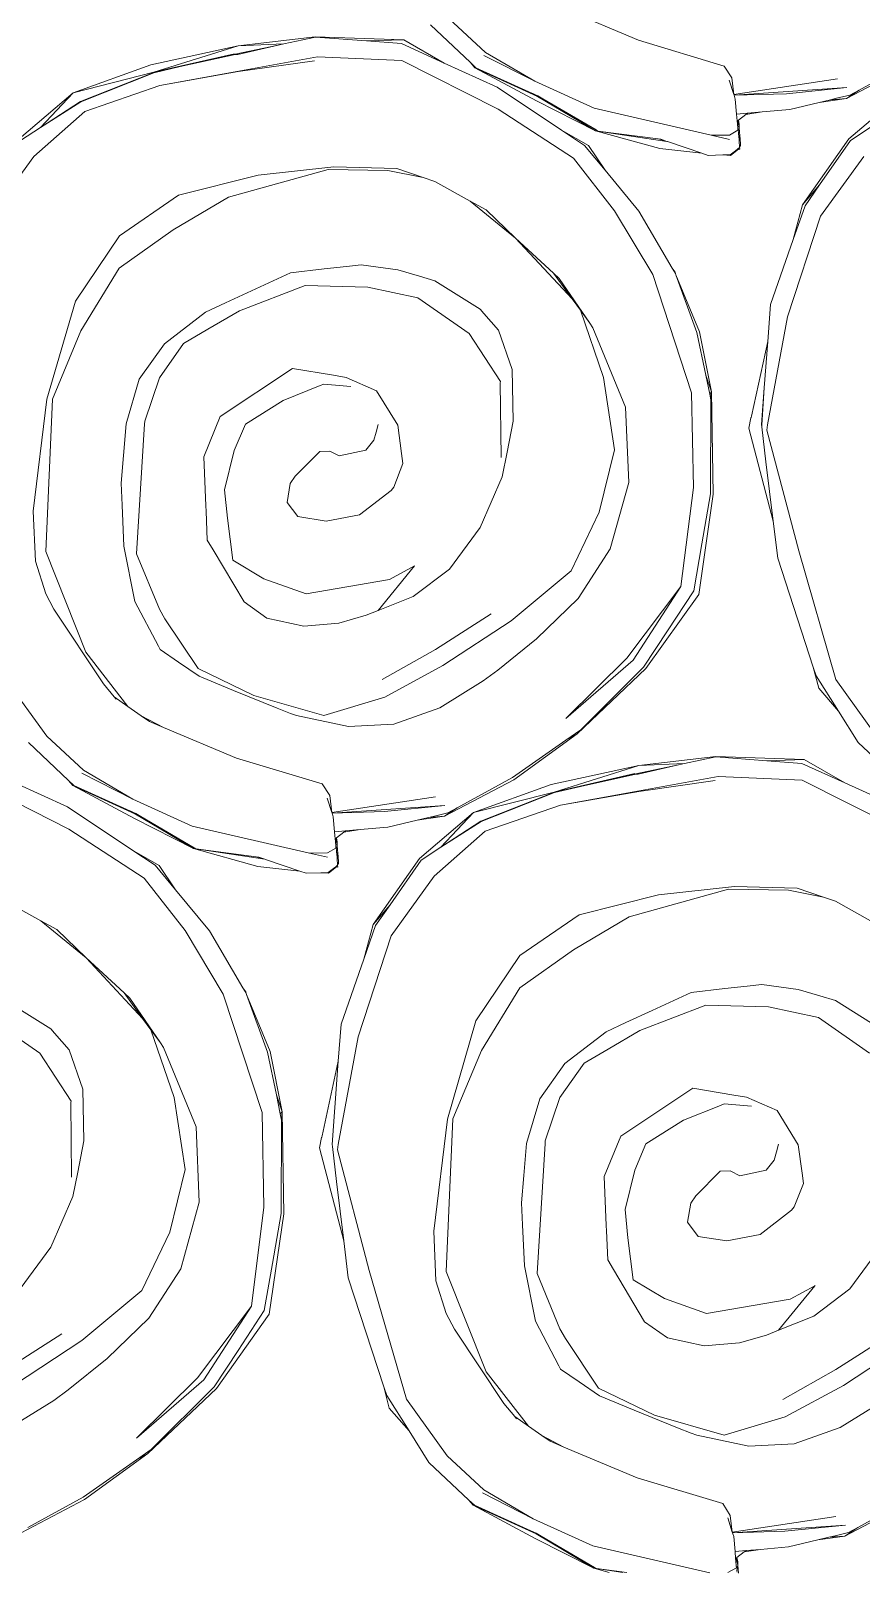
# Model space of a CAD drawing. Header units: inches. Extents: x 213 to 17763, y -4830 to 1802.
# Drawn here: x 7791.653 to 7792.862, y 1080.785 to 1083.029 of the extents above; entities that cross this region are included whole.
import ezdxf

# ---------------------------------------------------------------- set-up
doc = ezdxf.new("R2010")
doc.units = ezdxf.units.IN
doc.header["$MEASUREMENT"] = 0
doc.layers.add('OUTLINE', color=7, linetype='Continuous', lineweight=5)

# ---------------------------------------------------------------- blocks, each defined once
blk = doc.blocks.new('HYH4H')
at = {"color": 18, "lineweight": 5, "true_color": 0x000000}
for p, q in [((-2038.8947, 686.7188), (-2038.6968, 686.8015)), ((-2038.3816, 686.7777), (-2038.4808, 686.6858)), ((-2038.4403, 686.6584), (-2038.3318, 686.7604)), ((-2039.1262, 686.6489), (-2038.8947, 686.7188)), ((-2038.3692, 686.6573), (-2038.2598, 686.7199)), ((-2038.2539, 686.7097), (-2038.3692, 686.6573)), ((-2038.2598, 686.7199), (-2038.0209, 686.7282)), ((-2038.2598, 686.7199), (-2038.159, 686.7169)), ((-2038.159, 686.7169), (-2038.2539, 686.7097)), ((-2038.0211, 686.7273), (-2038.159, 686.7169)), ((-2037.9362, 686.7092), (-2038.0211, 686.7273)), ((-2037.8127, 686.7039), (-2038.0209, 686.7282)), ((-2037.8127, 686.7039), (-2037.9362, 686.7092)), ((-2037.9203, 686.7058), (-2037.9362, 686.7092)), ((-2037.8113, 686.6807), (-2037.9203, 686.7058)), ((-2037.8045, 686.6811), (-2037.9203, 686.7058)), ((-2037.8127, 686.7039), (-2037.5842, 686.6323)), ((-2037.8127, 686.7039), (-2037.576, 686.6523)), ((-2039.4561, 686.5613), (-2039.6438, 686.6601)), ((-2039.6401, 686.6662), (-2039.4907, 686.5844)), ((-2039.1464, 686.6172), (-2039.1262, 686.6489)), ((-2038.6138, 686.608), (-2038.4808, 686.6858)), ((-2038.4765, 686.6777), (-2038.6138, 686.608)), ((-2038.2547, 686.6641), (-2038.5155, 686.5323)), ((-2038.3692, 686.6573), (-2038.512, 686.5924)), ((-2038.4549, 686.6446), (-2038.4403, 686.6584)), ((-2038.4516, 686.6446), (-2038.4403, 686.6584)), ((-2038.027, 686.674), (-2038.2547, 686.6641)), ((-2038.027, 686.674), (-2037.6008, 686.597)), ((-2038.019, 686.6634), (-2037.8127, 686.634)), ((-2037.8046, 686.6802), (-2037.8113, 686.6807)), ((-2037.8046, 686.6802), (-2037.6557, 686.6475)), ((-2037.8045, 686.6811), (-2037.6557, 686.6475)), ((-2037.8026, 686.6826), (-2037.6313, 686.643)), ((-2037.6313, 686.643), (-2037.6557, 686.6475)), ((-2037.6557, 686.6475), (-2037.5848, 686.6307)), ((-2037.3664, 686.5765), (-2037.576, 686.6523)), ((-2039.1519, 686.5719), (-2039.4321, 686.6144)), ((-2039.1519, 686.5719), (-2039.1464, 686.6172)), ((-2039.1519, 686.5719), (-2039.1395, 686.6109)), ((-2038.7747, 686.535), (-2038.6138, 686.608)), ((-2038.4516, 686.6446), (-2038.6215, 686.5673)), ((-2038.4516, 686.6446), (-2038.6189, 686.555)), ((-2038.6078, 686.5754), (-2038.4549, 686.6446)), ((-2037.6008, 686.597), (-2037.8127, 686.634)), ((-2037.5842, 686.6323), (-2037.6313, 686.643)), ((-2037.6313, 686.643), (-2037.5845, 686.6315)), ((-2037.5845, 686.6315), (-2037.5848, 686.6307)), ((-2037.3868, 686.5526), (-2037.5848, 686.6307)), ((-2037.3863, 686.5533), (-2037.5845, 686.6315)), ((-2037.3664, 686.5765), (-2037.5842, 686.6323)), ((-2039.6093, 686.5765), (-2039.4631, 686.4529)), ((-2039.4561, 686.5613), (-2039.4907, 686.5844)), ((-2039.4907, 686.5844), (-2039.4655, 686.5706)), ((-2039.4655, 686.5706), (-2039.4298, 686.562)), ((-2039.2942, 686.5741), (-2039.4577, 686.591)), ((-2039.1525, 686.5701), (-2039.4577, 686.591)), ((-2039.1525, 686.5701), (-2039.2942, 686.5741)), ((-2039.1557, 686.5601), (-2039.1534, 686.5672)), ((-2039.1534, 686.5672), (-2039.1525, 686.5701)), ((-2039.1525, 686.5701), (-2039.1519, 686.5719)), ((-2038.7781, 686.4741), (-2038.6215, 686.5673)), ((-2038.512, 686.5924), (-2038.6859, 686.4761)), ((-2038.6222, 686.5689), (-2038.6357, 686.561)), ((-2038.6215, 686.5673), (-2038.6357, 686.561)), ((-2038.6078, 686.5754), (-2038.6222, 686.5689)), ((-2038.6078, 686.5754), (-2038.6215, 686.5673)), ((-2037.6008, 686.597), (-2037.3977, 686.5264)), ((-2037.278, 686.4829), (-2037.3664, 686.5765)), ((-2037.3664, 686.5765), (-2037.2202, 686.4529)), ((-2039.4561, 686.5613), (-2039.383, 686.5508)), ((-2039.4561, 686.5613), (-2039.4132, 686.5581)), ((-2039.4298, 686.562), (-2039.4132, 686.5581)), ((-2039.4132, 686.5581), (-2039.383, 686.5508)), ((-2039.383, 686.5508), (-2039.3035, 686.5318)), ((-2039.2283, 686.5254), (-2039.3035, 686.5318)), ((-2039.1841, 686.5184), (-2039.2283, 686.5254)), ((-2039.1889, 686.522), (-2039.2283, 686.5254)), ((-2039.1889, 686.522), (-2039.1593, 686.5195)), ((-2039.1889, 686.522), (-2039.1841, 686.5184)), ((-2039.1557, 686.5601), (-2039.1593, 686.5195)), ((-2038.7747, 686.535), (-2039.0912, 686.4621)), ((-2038.6357, 686.561), (-2038.7797, 686.4765)), ((-2038.7781, 686.4741), (-2038.6189, 686.555)), ((-2038.5155, 686.5323), (-2038.7185, 686.4)), ((-2037.3977, 686.5264), (-2037.2601, 686.4046)), ((-2037.3863, 686.5533), (-2037.3868, 686.5526)), ((-2037.3868, 686.5526), (-2037.278, 686.4829)), ((-2037.278, 686.4829), (-2037.3863, 686.5533)), ((-2039.4674, 686.448), (-2039.5209, 686.4829)), ((-2039.1841, 686.5184), (-2039.1642, 686.5031)), ((-2039.1665, 686.4825), (-2039.1685, 686.4611)), ((-2039.1666, 686.4926), (-2039.1642, 686.5031)), ((-2039.1665, 686.4825), (-2039.1666, 686.4926)), ((-2039.1625, 686.502), (-2039.1665, 686.4825)), ((-2039.1634, 686.5017), (-2039.1665, 686.4825)), ((-2039.1651, 686.4753), (-2039.1665, 686.4825)), ((-2039.1627, 686.481), (-2039.1651, 686.4753)), ((-2039.1634, 686.5017), (-2039.1642, 686.5031)), ((-2039.1633, 686.5026), (-2039.1634, 686.5017)), ((-2039.1634, 686.5017), (-2039.1625, 686.502)), ((-2039.1627, 686.481), (-2039.1632, 686.4758)), ((-2039.1616, 686.4933), (-2039.1627, 686.481)), ((-2039.1625, 686.502), (-2039.1609, 686.5008)), ((-2039.1609, 686.5008), (-2039.1616, 686.4933)), ((-2039.1593, 686.5195), (-2039.1609, 686.5008)), ((-2037.2246, 686.448), (-2037.278, 686.4829)), ((-2039.4674, 686.448), (-2039.3838, 686.3279)), ((-2039.3378, 686.2744), (-2039.4631, 686.4529)), ((-2039.1693, 686.4563), (-2039.1701, 686.4341)), ((-2039.1686, 686.4584), (-2039.1693, 686.4563)), ((-2039.1685, 686.4611), (-2039.1686, 686.4584)), ((-2039.1686, 686.4584), (-2039.1677, 686.4549)), ((-2039.1662, 686.4465), (-2039.1677, 686.4549)), ((-2039.1662, 686.4465), (-2039.1676, 686.4301)), ((-2039.1662, 686.4465), (-2039.1657, 686.4631)), ((-2039.1657, 686.4631), (-2039.1647, 686.4637)), ((-2039.1651, 686.4753), (-2039.1632, 686.4758)), ((-2039.1651, 686.4714), (-2039.1651, 686.4753)), ((-2039.1646, 686.4704), (-2039.1651, 686.4714)), ((-2039.1647, 686.4637), (-2039.1643, 686.4674)), ((-2039.1646, 686.4704), (-2039.1643, 686.4689)), ((-2039.1643, 686.4674), (-2039.1643, 686.4689)), ((-2039.14, 686.4628), (-2039.1632, 686.4758)), ((-2039.0912, 686.4621), (-2039.14, 686.4628)), ((-2039.14, 686.4507), (-2039.0912, 686.4621)), ((-2039.0657, 686.4135), (-2038.9723, 686.4452)), ((-2038.9723, 686.4452), (-2038.9713, 686.4455)), ((-2038.7846, 686.4736), (-2038.9713, 686.4455)), ((-2038.9713, 686.4455), (-2038.9544, 686.4512)), ((-2038.9713, 686.4455), (-2038.9543, 686.4503)), ((-2038.9479, 686.4521), (-2038.9544, 686.4512)), ((-2038.9544, 686.4512), (-2038.9543, 686.4503)), ((-2038.9479, 686.4521), (-2038.9543, 686.4503)), ((-2038.7781, 686.4741), (-2038.9519, 686.4262)), ((-2038.7846, 686.4736), (-2038.9479, 686.4521)), ((-2038.7797, 686.4765), (-2038.7846, 686.4736)), ((-2038.7781, 686.4741), (-2038.7846, 686.4736)), ((-2038.7594, 686.4341), (-2038.6859, 686.4761)), ((-2038.6859, 686.4761), (-2038.7484, 686.4343)), ((-2039.5029, 686.4046), (-2039.3861, 686.2439)), ((-2039.1676, 686.4301), (-2039.1701, 686.4341)), ((-2039.1677, 686.4294), (-2039.168, 686.4242)), ((-2039.1643, 686.4248), (-2039.168, 686.4242)), ((-2039.1676, 686.4301), (-2039.1677, 686.4294)), ((-2039.1627, 686.4252), (-2039.1677, 686.4294)), ((-2039.1627, 686.4252), (-2039.1643, 686.4248)), ((-2039.1567, 686.4205), (-2039.1643, 686.4248)), ((-2039.1643, 686.4248), (-2039.1427, 686.4075)), ((-2039.1567, 686.4205), (-2039.1627, 686.4252)), ((-2039.1425, 686.4094), (-2039.1567, 686.4205)), ((-2039.1226, 686.4089), (-2039.1427, 686.4075)), ((-2039.1425, 686.4094), (-2039.1226, 686.4089)), ((-2039.1226, 686.4089), (-2039.0823, 686.4078)), ((-2039.0823, 686.4078), (-2039.0657, 686.4135)), ((-2039.0657, 686.4135), (-2038.9519, 686.4262)), ((-2038.7185, 686.4), (-2038.8294, 686.258)), ((-2038.7484, 686.4343), (-2038.8039, 686.3675)), ((-2038.7594, 686.4341), (-2038.8039, 686.3675)), ((-2037.2601, 686.4046), (-2037.1433, 686.2439)), ((-2038.8039, 686.3675), (-2038.8952, 686.2576)), ((-2038.3122, 686.348), (-2038.2409, 686.3723)), ((-2038.3122, 686.348), (-2038.2172, 686.3671)), ((-2038.2409, 686.3723), (-2038.0711, 686.377)), ((-2038.2172, 686.3671), (-2038.0554, 686.3695)), ((-2037.8661, 686.3542), (-2038.0711, 686.377)), ((-2037.7867, 686.2951), (-2038.0554, 686.3695)), ((-2039.3378, 686.2744), (-2039.3838, 686.3279)), ((-2039.3444, 686.2714), (-2039.3838, 686.3279)), ((-2038.4393, 686.2844), (-2038.3441, 686.3372)), ((-2038.3441, 686.3372), (-2038.3122, 686.348)), ((-2037.8661, 686.3542), (-2037.6515, 686.3007)), ((-2039.3378, 686.2744), (-2039.3127, 686.181)), ((-2038.5621, 686.1843), (-2038.4393, 686.2844)), ((-2038.4825, 686.2605), (-2038.4393, 686.2844)), ((-2037.7867, 686.2951), (-2037.6364, 686.2063)), ((-2037.4914, 686.1903), (-2037.6515, 686.3007)), ((-2039.3861, 686.2439), (-2039.2968, 685.9713)), ((-2039.3127, 686.181), (-2039.3444, 686.2714)), ((-2038.9855, 686.1036), (-2038.8952, 686.2576)), ((-2038.8294, 686.258), (-2038.9328, 686.086)), ((-2038.5621, 686.1843), (-2038.4825, 686.2605)), ((-2037.4909, 686.1036), (-2037.6364, 686.2063)), ((-2037.3726, 686.014), (-2037.4914, 686.1903)), ((-2039.2509, 686.0048), (-2039.3127, 686.181)), ((-2038.7148, 686.0204), (-2038.5621, 686.1843)), ((-2038.6646, 686.0896), (-2038.5621, 686.1843)), ((-2038.2435, 686.0989), (-2038.1451, 686.1123)), ((-2038.1052, 686.1078), (-2038.1451, 686.1123)), ((-2038.0452, 686.1011), (-2038.1052, 686.1078)), ((-2038.9956, 686.0849), (-2039.059, 685.9314)), ((-2038.9956, 686.0849), (-2039.052, 685.9296)), ((-2039.0378, 685.7664), (-2038.9328, 686.086)), ((-2038.9942, 686.0886), (-2038.9956, 686.0849)), ((-2038.9855, 686.1036), (-2038.9942, 686.0886)), ((-2038.9935, 686.0928), (-2038.9942, 686.0886)), ((-2038.9935, 686.0928), (-2038.9855, 686.1036)), ((-2038.6796, 686.0755), (-2038.7628, 685.9543)), ((-2038.7148, 686.0204), (-2038.6646, 686.0896)), ((-2038.6796, 686.0755), (-2038.6646, 686.0896)), ((-2038.4664, 685.9923), (-2038.344, 686.069)), ((-2038.344, 686.069), (-2038.3022, 686.0814)), ((-2038.3022, 686.0814), (-2038.2435, 686.0989)), ((-2037.954, 686.0909), (-2038.0452, 686.1011)), ((-2037.8489, 686.0423), (-2037.954, 686.0909)), ((-2037.4909, 686.1036), (-2037.3875, 685.9337)), ((-2038.4367, 685.9268), (-2038.298, 686.0231)), ((-2038.1631, 686.0523), (-2038.298, 686.0231)), ((-2037.9939, 686.0563), (-2038.1631, 686.0523)), ((-2037.8156, 685.988), (-2037.9939, 686.0563)), ((-2037.7779, 686.0094), (-2037.8489, 686.0423)), ((-2039.2435, 685.9053), (-2039.2509, 686.0048)), ((-2038.8002, 685.8074), (-2038.7372, 685.9895)), ((-2038.7628, 685.9543), (-2038.7372, 685.9895)), ((-2038.7372, 685.9895), (-2038.7148, 686.0204)), ((-2038.5159, 685.936), (-2038.4763, 685.9811)), ((-2038.4763, 685.9811), (-2038.4664, 685.9923)), ((-2037.7302, 685.938), (-2037.8156, 685.988)), ((-2037.7242, 685.9845), (-2037.7779, 686.0094)), ((-2037.6132, 685.8987), (-2037.7242, 685.9845)), ((-2037.3726, 686.014), (-2037.2955, 685.7489)), ((-2039.2968, 685.9713), (-2039.2427, 685.68)), ((-2038.8596, 685.728), (-2038.771, 685.9422)), ((-2038.7628, 685.9543), (-2038.771, 685.9422)), ((-2039.1996, 685.7038), (-2039.2435, 685.9053)), ((-2039.2341, 685.7799), (-2039.2435, 685.9053)), ((-2039.0917, 685.7687), (-2039.059, 685.9314)), ((-2039.052, 685.9296), (-2039.0761, 685.8141)), ((-2038.5529, 685.8295), (-2038.5159, 685.936)), ((-2038.5213, 685.7968), (-2038.4367, 685.9268)), ((-2037.665, 685.8998), (-2037.7302, 685.938)), ((-2037.5995, 685.8068), (-2037.665, 685.8998)), ((-2037.6132, 685.8987), (-2037.5453, 685.8032)), ((-2037.3875, 685.9337), (-2037.3106, 685.7493)), ((-2039.0917, 685.7687), (-2039.0761, 685.8141)), ((-2039.0761, 685.8141), (-2039.0867, 685.7631)), ((-2038.5529, 685.8295), (-2038.5558, 685.6897)), ((-2038.104, 685.808), (-2038.0699, 685.8137)), ((-2038.0699, 685.8137), (-2037.9591, 685.8321)), ((-2037.764, 685.7026), (-2037.9591, 685.8321)), ((-2039.2266, 685.6805), (-2039.2341, 685.7799)), ((-2039.2341, 685.7799), (-2039.2274, 685.6804)), ((-2038.8299, 685.6125), (-2038.8002, 685.8074)), ((-2038.5204, 685.7936), (-2038.5229, 685.592)), ((-2038.5204, 685.7936), (-2038.5213, 685.7968)), ((-2038.1864, 685.7716), (-2038.104, 685.808)), ((-2038.1172, 685.7832), (-2038.0438, 685.7898)), ((-2038.034, 685.7859), (-2038.0438, 685.7898)), ((-2038.034, 685.7859), (-2037.9336, 685.7461)), ((-2037.56, 685.6901), (-2037.5995, 685.8068)), ((-2037.5097, 685.6828), (-2037.5453, 685.8032)), ((-2039.0917, 685.7687), (-2039.096, 685.4926)), ((-2039.0917, 685.7687), (-2039.0902, 685.7462)), ((-2039.0917, 685.7687), (-2039.0867, 685.7631)), ((-2039.0867, 685.7631), (-2039.0902, 685.7462)), ((-2039.0902, 685.7462), (-2039.0886, 685.4936)), ((-2039.0378, 685.7664), (-2039.0426, 685.511)), ((-2038.2439, 685.6789), (-2038.1864, 685.7716)), ((-2037.9336, 685.7461), (-2037.8322, 685.6816)), ((-2037.3106, 685.7493), (-2037.2922, 685.3374)), ((-2037.2955, 685.7489), (-2037.2588, 685.4464)), ((-2039.1996, 685.7038), (-2039.1986, 685.7)), ((-2039.1986, 685.7), (-2039.1983, 685.6993)), ((-2039.1983, 685.6993), (-2039.1984, 685.6987)), ((-2039.1925, 685.6714), (-2039.1983, 685.6993)), ((-2038.8596, 685.728), (-2038.8679, 685.5239)), ((-2038.5393, 685.6057), (-2038.5558, 685.6897)), ((-2037.7192, 685.5939), (-2037.764, 685.7026)), ((-2037.5598, 685.6893), (-2037.56, 685.6901)), ((-2037.5596, 685.6825), (-2037.5598, 685.6893)), ((-2039.2411, 685.6655), (-2039.3273, 685.3393)), ((-2039.2584, 685.4197), (-2039.1925, 685.6714)), ((-2039.2427, 685.68), (-2039.2411, 685.6655)), ((-2039.2388, 685.58), (-2039.2281, 685.6743)), ((-2039.2281, 685.6743), (-2039.2266, 685.6805)), ((-2039.2274, 685.6804), (-2039.2281, 685.6743)), ((-2039.2274, 685.6804), (-2039.2266, 685.6805)), ((-2038.2542, 685.6026), (-2038.2439, 685.6789)), ((-2038.1907, 685.6807), (-2038.185, 685.6601)), ((-2038.185, 685.6601), (-2038.179, 685.6382)), ((-2037.802, 685.611), (-2037.8322, 685.6816)), ((-2037.5377, 685.3312), (-2037.5596, 685.6825)), ((-2037.5097, 685.6828), (-2037.5023, 685.5967)), ((-2038.7883, 685.4436), (-2038.8299, 685.6125)), ((-2038.5263, 685.5396), (-2038.5393, 685.6057)), ((-2038.1571, 685.6111), (-2038.179, 685.6382)), ((-2038.1571, 685.6111), (-2038.0854, 685.5959)), ((-2038.0854, 685.5959), (-2038.0617, 685.6079)), ((-2038.0617, 685.6079), (-2038.0598, 685.609)), ((-2038.0598, 685.609), (-2038.0331, 685.6077)), ((-2038.0331, 685.6077), (-2037.9666, 685.5416)), ((-2037.7757, 685.5048), (-2037.802, 685.611)), ((-2039.2584, 685.4197), (-2039.2388, 685.58)), ((-2038.2579, 685.5751), (-2038.2542, 685.6026)), ((-2038.2579, 685.5751), (-2038.2329, 685.5116)), ((-2037.7249, 685.4611), (-2037.7192, 685.5939)), ((-2037.5023, 685.5967), (-2037.4958, 685.5221)), ((-2038.8679, 685.5239), (-2038.8177, 685.3446)), ((-2038.5263, 685.5396), (-2038.4663, 685.4024)), ((-2037.9666, 685.5416), (-2037.9532, 685.5219)), ((-2037.9532, 685.5219), (-2037.9446, 685.4702)), ((-2037.4986, 685.4633), (-2037.4958, 685.5221)), ((-2039.057, 685.2219), (-2039.096, 685.4926)), ((-2039.0886, 685.4936), (-2039.0653, 685.3582)), ((-2039.0426, 685.511), (-2039.0086, 685.2434)), ((-2038.2329, 685.5116), (-2038.2258, 685.5028)), ((-2038.1405, 685.4367), (-2038.2258, 685.5028)), ((-2037.7833, 685.4276), (-2037.7757, 685.5048)), ((-2038.7122, 685.2858), (-2038.7883, 685.4436)), ((-2037.9446, 685.4702), (-2037.9736, 685.4319)), ((-2037.7289, 685.3685), (-2037.7255, 685.4472)), ((-2037.7255, 685.4472), (-2037.7249, 685.4611)), ((-2037.5037, 685.352), (-2037.4986, 685.4633)), ((-2037.2643, 685.3118), (-2037.2588, 685.4464)), ((-2039.2705, 685.3197), (-2039.2584, 685.4197)), ((-2038.4663, 685.4024), (-2038.3834, 685.2904)), ((-2038.0504, 685.4201), (-2038.1405, 685.4367)), ((-2037.9736, 685.4319), (-2038.0504, 685.4201)), ((-2037.7976, 685.3143), (-2037.7833, 685.4276)), ((-2039.0653, 685.3582), (-2039.0435, 685.2314)), ((-2037.7445, 685.3422), (-2037.7289, 685.3685)), ((-2039.4277, 684.9922), (-2039.3273, 685.3393)), ((-2039.3665, 685.0256), (-2039.2705, 685.3197)), ((-2038.8177, 685.3446), (-2038.7316, 685.2107)), ((-2037.7976, 685.3143), (-2037.8819, 685.2638)), ((-2037.8283, 685.2014), (-2037.7445, 685.3422)), ((-2037.5377, 685.3312), (-2037.5998, 685.1822)), ((-2037.5336, 685.2031), (-2037.5037, 685.352)), ((-2037.4006, 685.0662), (-2037.2922, 685.3374)), ((-2038.7122, 685.2858), (-2038.5501, 685.1509)), ((-2038.3834, 685.2904), (-2038.2856, 685.2161)), ((-2038.2887, 685.2987), (-2038.2893, 685.2993)), ((-2038.2216, 685.262), (-2038.2887, 685.2987)), ((-2038.1904, 685.1782), (-2038.2887, 685.2987)), ((-2037.2643, 685.3118), (-2037.2925, 685.2233)), ((-2039.0435, 685.2314), (-2038.9725, 685.1236)), ((-2039.0086, 685.2434), (-2038.8629, 685.0499)), ((-2039.0086, 685.2434), (-2038.8801, 685.0444)), ((-2037.9958, 685.2234), (-2038.2216, 685.262)), ((-2037.8819, 685.2638), (-2037.9958, 685.2234)), ((-2039.057, 685.2219), (-2038.9141, 685.0214)), ((-2038.6191, 685.1019), (-2038.7316, 685.2107)), ((-2038.2856, 685.2161), (-2038.1904, 685.1782)), ((-2037.8283, 685.2014), (-2037.8902, 685.1581)), ((-2037.5967, 685.0824), (-2037.5336, 685.2031)), ((-2037.3146, 685.1817), (-2037.2925, 685.2233)), ((-2038.5501, 685.1509), (-2038.3659, 685.0294)), ((-2038.4966, 685.169), (-2038.3457, 685.0727)), ((-2038.1904, 685.1782), (-2038.1581, 685.1654)), ((-2038.0845, 685.1446), (-2038.1581, 685.1654)), ((-2037.8902, 685.1581), (-2037.9895, 685.1362)), ((-2037.6146, 685.1561), (-2037.7041, 685.0216)), ((-2037.6146, 685.1561), (-2037.5998, 685.1822)), ((-2037.3146, 685.1817), (-2037.4484, 684.9804)), ((-2038.9725, 685.1236), (-2038.908, 685.0256)), ((-2037.9895, 685.1362), (-2038.0845, 685.1446)), ((-2038.6191, 685.1019), (-2038.5138, 685.0174)), ((-2038.3457, 685.0727), (-2038.2018, 684.9917)), ((-2037.6514, 685.0389), (-2037.6014, 685.0734)), ((-2037.6014, 685.0734), (-2037.5967, 685.0824)), ((-2037.4006, 685.0662), (-2037.5144, 684.9193)), ((-2039.3813, 684.9682), (-2039.3665, 685.0256)), ((-2039.3742, 685.002), (-2039.3665, 685.0256)), ((-2038.7381, 684.8561), (-2038.908, 685.0256)), ((-2038.8801, 685.0444), (-2038.6982, 684.8868)), ((-2038.8629, 685.0499), (-2038.6982, 684.8868)), ((-2038.3659, 685.0294), (-2038.2084, 684.9446)), ((-2037.7066, 685.0008), (-2037.6514, 685.0389)), ((-2039.4277, 684.9922), (-2039.538, 684.8387)), ((-2039.4348, 684.9061), (-2039.3742, 685.002)), ((-2038.7289, 684.8451), (-2038.9141, 685.0214)), ((-2038.4747, 684.9887), (-2038.5138, 685.0174)), ((-2038.4747, 684.9887), (-2038.357, 684.9158)), ((-2037.7041, 685.0216), (-2037.8551, 684.9486)), ((-2037.8001, 684.9627), (-2037.7066, 685.0008)), ((-2037.4775, 684.945), (-2037.4484, 684.9804)), ((-2037.1849, 684.9922), (-2037.2951, 684.8387)), ((-2039.4348, 684.9061), (-2039.3813, 684.9682)), ((-2038.2084, 684.9446), (-2038.0437, 684.8951)), ((-2037.8551, 684.9486), (-2038.0437, 684.8951)), ((-2037.9178, 684.9148), (-2037.8001, 684.9627)), ((-2037.5144, 684.9193), (-2037.4775, 684.945)), ((-2037.4825, 684.939), (-2037.4775, 684.945)), ((-2039.4883, 684.8214), (-2039.4348, 684.9061)), ((-2038.357, 684.9158), (-2038.2331, 684.8711)), ((-2037.9698, 684.8952), (-2037.954, 684.9001)), ((-2037.954, 684.9001), (-2037.9178, 684.9148)), ((-2037.5505, 684.8939), (-2037.5144, 684.9193)), ((-2038.7289, 684.8451), (-2038.7381, 684.8561)), ((-2038.7381, 684.8561), (-2038.698, 684.8281)), ((-2038.1104, 684.8649), (-2038.2331, 684.8711)), ((-2038.1104, 684.8649), (-2037.9698, 684.8952)), ((-2037.8083, 684.7798), (-2037.6104, 684.8626)), ((-2037.5505, 684.8939), (-2037.6104, 684.8626)), ((-2037.6104, 684.8626), (-2037.5729, 684.8783)), ((-2037.5729, 684.8783), (-2037.5505, 684.8939)), ((-2039.5967, 684.7195), (-2039.4883, 684.8214)), ((-2038.698, 684.8281), (-2038.7289, 684.8451)), ((-2038.7289, 684.8451), (-2038.5574, 684.7211)), ((-2038.698, 684.8281), (-2038.5537, 684.7272)), ((-2037.2951, 684.8387), (-2037.3944, 684.7469)), ((-2037.3539, 684.7195), (-2037.2454, 684.8214)), ((-2039.4516, 684.7131), (-2039.3421, 684.7757)), ((-2039.3421, 684.7757), (-2039.1032, 684.7841)), ((-2039.3421, 684.7757), (-2039.2413, 684.7727)), ((-2039.2413, 684.7727), (-2039.3362, 684.7655)), ((-2039.1035, 684.7831), (-2039.2413, 684.7727)), ((-2039.0186, 684.765), (-2039.1035, 684.7831)), ((-2038.895, 684.7598), (-2039.1032, 684.7841)), ((-2038.0398, 684.71), (-2037.8083, 684.7798)), ((-2039.3362, 684.7655), (-2039.4516, 684.7131)), ((-2038.895, 684.7598), (-2039.0186, 684.765)), ((-2039.0027, 684.7616), (-2039.0186, 684.765)), ((-2038.8936, 684.7365), (-2039.0027, 684.7616)), ((-2038.8868, 684.7369), (-2039.0027, 684.7616)), ((-2038.895, 684.7598), (-2038.6666, 684.6881)), ((-2038.895, 684.7598), (-2038.6584, 684.7081)), ((-2038.887, 684.7361), (-2038.8936, 684.7365)), ((-2038.887, 684.7361), (-2038.738, 684.7033)), ((-2038.8868, 684.7369), (-2038.738, 684.7033)), ((-2038.8849, 684.7384), (-2038.7137, 684.6989)), ((-2037.5274, 684.6691), (-2037.3944, 684.7469)), ((-2037.3901, 684.7387), (-2037.5274, 684.6691)), ((-2039.3371, 684.7199), (-2039.5979, 684.5881)), ((-2039.4516, 684.7131), (-2039.5944, 684.6482)), ((-2039.1094, 684.7298), (-2039.3371, 684.7199)), ((-2039.1094, 684.7298), (-2038.6832, 684.6529)), ((-2039.1013, 684.7192), (-2038.8951, 684.6898)), ((-2038.6832, 684.6529), (-2038.8951, 684.6898)), ((-2038.7137, 684.6989), (-2038.738, 684.7033)), ((-2038.738, 684.7033), (-2038.6672, 684.6865)), ((-2038.6666, 684.6881), (-2038.7137, 684.6989)), ((-2038.7137, 684.6989), (-2038.6669, 684.6873)), ((-2038.4488, 684.6323), (-2038.6584, 684.7081)), ((-2038.3697, 684.6224), (-2038.5574, 684.7211)), ((-2038.5537, 684.7272), (-2038.4043, 684.6454)), ((-2038.06, 684.6783), (-2038.0398, 684.71)), ((-2037.3652, 684.7057), (-2037.535, 684.6283)), ((-2037.3652, 684.7057), (-2037.5325, 684.6161)), ((-2037.5214, 684.6365), (-2037.3685, 684.7057)), ((-2037.3685, 684.7057), (-2037.3539, 684.7195)), ((-2037.3652, 684.7057), (-2037.3539, 684.7195)), ((-2037.0942, 684.7199), (-2037.3551, 684.5881)), ((-2037.2088, 684.7131), (-2037.3515, 684.6482)), ((-2038.6832, 684.6529), (-2038.4801, 684.5822)), ((-2038.6669, 684.6873), (-2038.6672, 684.6865)), ((-2038.4692, 684.6084), (-2038.6672, 684.6865)), ((-2038.4687, 684.6091), (-2038.6669, 684.6873)), ((-2038.4488, 684.6323), (-2038.6666, 684.6881)), ((-2038.2078, 684.6351), (-2038.3713, 684.652)), ((-2038.0661, 684.6312), (-2038.3713, 684.652)), ((-2038.0655, 684.6329), (-2038.3457, 684.6755)), ((-2038.0655, 684.6329), (-2038.06, 684.6783)), ((-2038.0655, 684.6329), (-2038.0531, 684.6719)), ((-2037.6883, 684.5961), (-2037.5274, 684.6691)), ((-2037.3515, 684.6482), (-2037.5255, 684.5319)), ((-2038.4687, 684.6091), (-2038.4692, 684.6084)), ((-2038.4692, 684.6084), (-2038.3604, 684.5388)), ((-2038.3604, 684.5388), (-2038.4687, 684.6091)), ((-2038.3604, 684.5388), (-2038.4488, 684.6323)), ((-2038.4488, 684.6323), (-2038.3026, 684.5087)), ((-2038.3697, 684.6224), (-2038.4043, 684.6454)), ((-2038.4043, 684.6454), (-2038.3791, 684.6316)), ((-2038.3791, 684.6316), (-2038.3434, 684.6231)), ((-2038.3697, 684.6224), (-2038.2966, 684.6119)), ((-2038.3697, 684.6224), (-2038.3268, 684.6191)), ((-2038.3434, 684.6231), (-2038.3268, 684.6191)), ((-2038.3268, 684.6191), (-2038.2966, 684.6119)), ((-2038.2966, 684.6119), (-2038.217, 684.5929)), ((-2038.0661, 684.6312), (-2038.2078, 684.6351)), ((-2038.0693, 684.6212), (-2038.0729, 684.5806)), ((-2038.0693, 684.6212), (-2038.067, 684.6283)), ((-2038.067, 684.6283), (-2038.0661, 684.6312)), ((-2038.0661, 684.6312), (-2038.0655, 684.6329)), ((-2037.5493, 684.6221), (-2037.6933, 684.5375)), ((-2037.6917, 684.5352), (-2037.535, 684.6283)), ((-2037.6917, 684.5352), (-2037.5325, 684.6161)), ((-2037.5358, 684.63), (-2037.5493, 684.6221)), ((-2037.535, 684.6283), (-2037.5493, 684.6221)), ((-2037.5214, 684.6365), (-2037.5358, 684.63)), ((-2037.5214, 684.6365), (-2037.535, 684.6283)), ((-2038.4801, 684.5822), (-2038.3425, 684.4604)), ((-2038.1419, 684.5864), (-2038.217, 684.5929)), ((-2038.0977, 684.5794), (-2038.1419, 684.5864)), ((-2038.1025, 684.583), (-2038.1419, 684.5864)), ((-2038.1025, 684.583), (-2038.0729, 684.5806)), ((-2038.1025, 684.583), (-2038.0977, 684.5794)), ((-2038.0977, 684.5794), (-2038.0778, 684.5641)), ((-2038.0802, 684.5536), (-2038.0778, 684.5641)), ((-2038.077, 684.5627), (-2038.0778, 684.5641)), ((-2038.0769, 684.5636), (-2038.077, 684.5627)), ((-2038.0729, 684.5806), (-2038.0745, 684.5619)), ((-2037.6883, 684.5961), (-2038.0048, 684.5231)), ((-2037.3551, 684.5881), (-2037.5581, 684.4558)), ((-2038.307, 684.5038), (-2038.3604, 684.5388)), ((-2038.082, 684.5222), (-2038.0822, 684.5194)), ((-2038.0801, 684.5436), (-2038.082, 684.5222)), ((-2038.0801, 684.5436), (-2038.0802, 684.5536)), ((-2038.0761, 684.5631), (-2038.0801, 684.5436)), ((-2038.077, 684.5627), (-2038.0801, 684.5436)), ((-2038.0787, 684.5363), (-2038.0801, 684.5436)), ((-2038.0798, 684.5076), (-2038.0793, 684.5242)), ((-2038.0793, 684.5242), (-2038.0783, 684.5248)), ((-2038.0763, 684.5421), (-2038.0787, 684.5363)), ((-2038.0787, 684.5363), (-2038.0768, 684.5368)), ((-2038.0787, 684.5324), (-2038.0787, 684.5363)), ((-2038.0782, 684.5315), (-2038.0787, 684.5324)), ((-2038.0783, 684.5248), (-2038.0779, 684.5285)), ((-2038.0782, 684.5315), (-2038.0779, 684.53)), ((-2038.0779, 684.5285), (-2038.0779, 684.53)), ((-2038.077, 684.5627), (-2038.0761, 684.5631)), ((-2038.0763, 684.5421), (-2038.0768, 684.5368)), ((-2038.0535, 684.5239), (-2038.0768, 684.5368)), ((-2038.0752, 684.5543), (-2038.0763, 684.5421)), ((-2038.0761, 684.5631), (-2038.0745, 684.5619)), ((-2038.0745, 684.5619), (-2038.0752, 684.5543)), ((-2038.0536, 684.5118), (-2038.0048, 684.5231)), ((-2038.0048, 684.5231), (-2038.0535, 684.5239)), ((-2037.6982, 684.5346), (-2037.8849, 684.5065)), ((-2037.6917, 684.5352), (-2037.8654, 684.4872)), ((-2037.6982, 684.5346), (-2037.8615, 684.5132)), ((-2037.6933, 684.5375), (-2037.6982, 684.5346)), ((-2037.6917, 684.5352), (-2037.6982, 684.5346)), ((-2037.5989, 684.4899), (-2037.5255, 684.5319)), ((-2037.5255, 684.5319), (-2037.5879, 684.4902)), ((-2038.307, 684.5038), (-2038.2233, 684.3837)), ((-2038.1773, 684.3302), (-2038.3026, 684.5087)), ((-2038.0829, 684.5173), (-2038.0837, 684.4952)), ((-2038.0812, 684.4912), (-2038.0837, 684.4952)), ((-2038.0822, 684.5194), (-2038.0829, 684.5173)), ((-2038.0822, 684.5194), (-2038.0813, 684.5159)), ((-2038.0813, 684.4904), (-2038.0816, 684.4852)), ((-2038.0779, 684.4858), (-2038.0816, 684.4852)), ((-2038.0798, 684.5076), (-2038.0813, 684.5159)), ((-2038.0812, 684.4912), (-2038.0813, 684.4904)), ((-2038.0763, 684.4863), (-2038.0813, 684.4904)), ((-2038.0798, 684.5076), (-2038.0812, 684.4912)), ((-2038.0763, 684.4863), (-2038.0779, 684.4858)), ((-2038.0703, 684.4816), (-2038.0779, 684.4858)), ((-2038.0779, 684.4858), (-2038.0562, 684.4686)), ((-2038.0703, 684.4816), (-2038.0763, 684.4863)), ((-2038.0561, 684.4705), (-2038.0703, 684.4816)), ((-2037.9793, 684.4745), (-2037.8859, 684.5062)), ((-2037.9793, 684.4745), (-2037.8654, 684.4872)), ((-2037.8859, 684.5062), (-2037.8849, 684.5065)), ((-2037.8849, 684.5065), (-2037.868, 684.5123)), ((-2037.8849, 684.5065), (-2037.8679, 684.5114)), ((-2037.8615, 684.5132), (-2037.868, 684.5123)), ((-2037.868, 684.5123), (-2037.8679, 684.5114)), ((-2037.8615, 684.5132), (-2037.8679, 684.5114)), ((-2037.5879, 684.4902), (-2037.6434, 684.4234)), ((-2037.5989, 684.4899), (-2037.6434, 684.4234)), ((-2038.3425, 684.4604), (-2038.2256, 684.2997)), ((-2038.0362, 684.47), (-2038.0562, 684.4686)), ((-2038.0561, 684.4705), (-2038.0362, 684.47)), ((-2038.0362, 684.47), (-2037.9959, 684.4689)), ((-2037.9959, 684.4689), (-2037.9793, 684.4745)), ((-2037.5581, 684.4558), (-2037.669, 684.3138)), ((-2039.4264, 684.393), (-2039.3946, 684.4039)), ((-2039.3946, 684.4039), (-2039.3233, 684.4281)), ((-2039.3946, 684.4039), (-2039.2996, 684.4229)), ((-2039.3233, 684.4281), (-2039.1535, 684.4328)), ((-2039.2996, 684.4229), (-2039.1378, 684.4253)), ((-2038.9485, 684.41), (-2039.1535, 684.4328)), ((-2038.869, 684.3509), (-2039.1378, 684.4253)), ((-2038.9485, 684.41), (-2038.7338, 684.3565)), ((-2037.6434, 684.4234), (-2037.7347, 684.3134)), ((-2039.5217, 684.3403), (-2039.4264, 684.393)), ((-2038.5738, 684.2461), (-2038.7338, 684.3565)), ((-2038.1773, 684.3302), (-2038.2233, 684.3837)), ((-2038.1839, 684.3272), (-2038.2233, 684.3837)), ((-2037.2788, 684.3403), (-2037.1836, 684.393)), ((-2038.869, 684.3509), (-2038.7188, 684.2621)), ((-2038.1522, 684.2368), (-2038.1839, 684.3272)), ((-2038.1773, 684.3302), (-2038.1522, 684.2368)), ((-2037.669, 684.3138), (-2037.7723, 684.1418)), ((-2037.4016, 684.2402), (-2037.2788, 684.3403)), ((-2037.4016, 684.2402), (-2037.322, 684.3164)), ((-2037.322, 684.3164), (-2037.2788, 684.3403)), ((-2038.2256, 684.2997), (-2038.1364, 684.0271)), ((-2037.825, 684.1594), (-2037.7347, 684.3134)), ((-2038.5733, 684.1594), (-2038.7188, 684.2621)), ((-2038.455, 684.0698), (-2038.5738, 684.2461)), ((-2038.0905, 684.0607), (-2038.1522, 684.2368)), ((-2037.5543, 684.0762), (-2037.4016, 684.2402)), ((-2037.5041, 684.1454), (-2037.4016, 684.2402)), ((-2039.3846, 684.1373), (-2039.3259, 684.1548)), ((-2039.3259, 684.1548), (-2039.2275, 684.1681)), ((-2039.1876, 684.1636), (-2039.2275, 684.1681)), ((-2039.1276, 684.1569), (-2039.1876, 684.1636)), ((-2039.0364, 684.1467), (-2039.1276, 684.1569)), ((-2038.5733, 684.1594), (-2038.4699, 683.9896)), ((-2037.825, 684.1594), (-2037.8338, 684.1445)), ((-2037.8331, 684.1486), (-2037.8338, 684.1445)), ((-2037.8331, 684.1486), (-2037.825, 684.1594)), ((-2039.5488, 684.0481), (-2039.4264, 684.1248)), ((-2039.4264, 684.1248), (-2039.3846, 684.1373)), ((-2039.2455, 684.1081), (-2039.3804, 684.0789)), ((-2039.0762, 684.1121), (-2039.2455, 684.1081)), ((-2038.898, 684.0438), (-2039.0762, 684.1121)), ((-2038.9313, 684.0981), (-2039.0364, 684.1467)), ((-2037.8351, 684.1407), (-2037.8986, 683.9872)), ((-2037.8351, 684.1407), (-2037.8915, 683.9854)), ((-2037.8773, 683.8222), (-2037.7723, 684.1418)), ((-2037.8338, 684.1445), (-2037.8351, 684.1407)), ((-2037.5192, 684.1313), (-2037.6023, 684.0101)), ((-2037.5543, 684.0762), (-2037.5041, 684.1454)), ((-2037.5192, 684.1313), (-2037.5041, 684.1454)), ((-2037.3059, 684.0481), (-2037.1835, 684.1248)), ((-2039.5191, 683.9827), (-2039.3804, 684.0789)), ((-2038.8602, 684.0652), (-2038.9313, 684.0981)), ((-2038.8066, 684.0404), (-2038.8602, 684.0652)), ((-2038.455, 684.0698), (-2038.3779, 683.8047)), ((-2037.5767, 684.0453), (-2037.5543, 684.0762)), ((-2037.2763, 683.9827), (-2037.1375, 684.0789)), ((-2038.8126, 683.9938), (-2038.898, 684.0438)), ((-2038.6956, 683.9545), (-2038.8066, 684.0404)), ((-2038.1364, 684.0271), (-2038.0823, 683.7358)), ((-2038.083, 683.9611), (-2038.0905, 684.0607)), ((-2037.6397, 683.8632), (-2037.5767, 684.0453)), ((-2037.6023, 684.0101), (-2037.5767, 684.0453)), ((-2037.3554, 683.9919), (-2037.3158, 684.0369)), ((-2037.3158, 684.0369), (-2037.3059, 684.0481)), ((-2038.7473, 683.9556), (-2038.8126, 683.9938)), ((-2038.4699, 683.9896), (-2038.3929, 683.8052)), ((-2037.9313, 683.8245), (-2037.8986, 683.9872)), ((-2037.8915, 683.9854), (-2037.9156, 683.8699)), ((-2037.6992, 683.7838), (-2037.6106, 683.9981)), ((-2037.6023, 684.0101), (-2037.6106, 683.9981)), ((-2037.3924, 683.8853), (-2037.3554, 683.9919)), ((-2037.3609, 683.8526), (-2037.2763, 683.9827)), ((-2038.6818, 683.8626), (-2038.7473, 683.9556)), ((-2038.6956, 683.9545), (-2038.6276, 683.859)), ((-2038.0391, 683.7597), (-2038.083, 683.9611)), ((-2038.0736, 683.8357), (-2038.083, 683.9611)), ((-2039.2688, 683.8275), (-2039.1863, 683.8638)), ((-2039.1863, 683.8638), (-2039.1523, 683.8695)), ((-2039.1523, 683.8695), (-2039.0415, 683.888)), ((-2038.8464, 683.7584), (-2039.0415, 683.888)), ((-2038.6424, 683.746), (-2038.6818, 683.8626)), ((-2038.5921, 683.7386), (-2038.6276, 683.859)), ((-2037.9313, 683.8245), (-2037.9156, 683.8699)), ((-2037.9156, 683.8699), (-2037.9263, 683.8189)), ((-2037.6695, 683.6684), (-2037.6397, 683.8632)), ((-2037.3924, 683.8853), (-2037.3953, 683.7455)), ((-2039.3263, 683.7348), (-2039.2688, 683.8275)), ((-2039.1995, 683.8391), (-2039.1262, 683.8456)), ((-2039.1163, 683.8417), (-2039.1262, 683.8456)), ((-2039.1163, 683.8417), (-2039.016, 683.8019)), ((-2038.0662, 683.7363), (-2038.0736, 683.8357)), ((-2038.0736, 683.8357), (-2038.0669, 683.7363)), ((-2037.9313, 683.8245), (-2037.9355, 683.5484)), ((-2037.9313, 683.8245), (-2037.9298, 683.802)), ((-2037.9313, 683.8245), (-2037.9263, 683.8189)), ((-2037.9263, 683.8189), (-2037.9298, 683.802)), ((-2037.8773, 683.8222), (-2037.8821, 683.5668)), ((-2037.36, 683.8494), (-2037.3624, 683.6478)), ((-2037.36, 683.8494), (-2037.3609, 683.8526)), ((-2039.016, 683.8019), (-2038.9145, 683.7375)), ((-2038.3929, 683.8052), (-2038.3745, 683.3932)), ((-2038.3779, 683.8047), (-2038.3412, 683.5022)), ((-2037.9298, 683.802), (-2037.9282, 683.5494)), ((-2037.6992, 683.7838), (-2037.7074, 683.5797)), ((-2039.3365, 683.6584), (-2039.3263, 683.7348)), ((-2039.273, 683.7365), (-2039.2674, 683.716)), ((-2038.8843, 683.6668), (-2038.9145, 683.7375)), ((-2038.8016, 683.6498), (-2038.8464, 683.7584)), ((-2038.6422, 683.7451), (-2038.6424, 683.746)), ((-2038.6419, 683.7383), (-2038.6422, 683.7451)), ((-2038.6201, 683.387), (-2038.6419, 683.7383)), ((-2038.5921, 683.7386), (-2038.5846, 683.6525)), ((-2038.0823, 683.7358), (-2038.0807, 683.7213)), ((-2038.0677, 683.7301), (-2038.0662, 683.7363)), ((-2038.0669, 683.7363), (-2038.0677, 683.7301)), ((-2038.0669, 683.7363), (-2038.0662, 683.7363)), ((-2038.0391, 683.7597), (-2038.0381, 683.7558)), ((-2038.0381, 683.7558), (-2038.0378, 683.7551)), ((-2038.0378, 683.7551), (-2038.038, 683.7545)), ((-2038.032, 683.7272), (-2038.0378, 683.7551)), ((-2037.3788, 683.6616), (-2037.3953, 683.7455)), ((-2039.2674, 683.716), (-2039.2614, 683.694)), ((-2039.2394, 683.6669), (-2039.2614, 683.694)), ((-2038.0807, 683.7213), (-2038.1668, 683.3951)), ((-2038.0979, 683.4755), (-2038.032, 683.7272)), ((-2038.0784, 683.6358), (-2038.0677, 683.7301)), ((-2039.3402, 683.6309), (-2039.3365, 683.6584)), ((-2039.2394, 683.6669), (-2039.1678, 683.6517)), ((-2039.1678, 683.6517), (-2039.1441, 683.6638)), ((-2039.1441, 683.6638), (-2039.1421, 683.6648)), ((-2039.1421, 683.6648), (-2039.1155, 683.6636)), ((-2039.1155, 683.6636), (-2039.049, 683.5974)), ((-2038.8581, 683.5606), (-2038.8843, 683.6668)), ((-2038.8073, 683.5169), (-2038.8016, 683.6498)), ((-2038.5846, 683.6525), (-2038.5782, 683.578)), ((-2037.6279, 683.4994), (-2037.6695, 683.6684)), ((-2037.3659, 683.5955), (-2037.3788, 683.6616)), ((-2039.3402, 683.6309), (-2039.3153, 683.5674)), ((-2038.0979, 683.4755), (-2038.0784, 683.6358)), ((-2039.3153, 683.5674), (-2039.3082, 683.5586)), ((-2039.049, 683.5974), (-2039.0356, 683.5778)), ((-2039.0356, 683.5778), (-2039.027, 683.526)), ((-2038.5809, 683.5191), (-2038.5782, 683.578)), ((-2037.8821, 683.5668), (-2037.8482, 683.2992)), ((-2037.7074, 683.5797), (-2037.6573, 683.4004)), ((-2037.3659, 683.5955), (-2037.3058, 683.4582)), ((-2039.2229, 683.4925), (-2039.3082, 683.5586)), ((-2039.027, 683.526), (-2039.0559, 683.4878)), ((-2038.8657, 683.4834), (-2038.8581, 683.5606)), ((-2037.8965, 683.2777), (-2037.9355, 683.5484)), ((-2037.9282, 683.5494), (-2037.9049, 683.414)), ((-2039.1328, 683.476), (-2039.2229, 683.4925)), ((-2039.0559, 683.4878), (-2039.1328, 683.476)), ((-2038.88, 683.3701), (-2038.8657, 683.4834)), ((-2038.8112, 683.4244), (-2038.8079, 683.5031)), ((-2038.8079, 683.5031), (-2038.8073, 683.5169)), ((-2038.5861, 683.4078), (-2038.5809, 683.5191)), ((-2038.3466, 683.3676), (-2038.3412, 683.5022)), ((-2037.5517, 683.3416), (-2037.6279, 683.4994)), ((-2039.5486, 683.4582), (-2039.4658, 683.3462)), ((-2038.1101, 683.3756), (-2038.0979, 683.4755)), ((-2037.3058, 683.4582), (-2037.223, 683.3462)), ((-2038.9107, 683.2572), (-2038.8269, 683.3981)), ((-2038.8269, 683.3981), (-2038.8112, 683.4244)), ((-2038.616, 683.2589), (-2038.5861, 683.4078)), ((-2037.9049, 683.414), (-2037.883, 683.2872)), ((-2037.6573, 683.4004), (-2037.5711, 683.2665)), ((-2038.88, 683.3701), (-2038.9642, 683.3197)), ((-2038.6201, 683.387), (-2038.6822, 683.238)), ((-2038.483, 683.122), (-2038.3745, 683.3932)), ((-2038.3466, 683.3676), (-2038.3749, 683.2791)), ((-2038.2673, 683.048), (-2038.1668, 683.3951)), ((-2038.2061, 683.0815), (-2038.1101, 683.3756)), ((-2039.4658, 683.3462), (-2039.368, 683.2719)), ((-2039.3711, 683.3545), (-2039.3716, 683.3552)), ((-2039.304, 683.3178), (-2039.3711, 683.3545)), ((-2039.2728, 683.2341), (-2039.3711, 683.3545)), ((-2039.0782, 683.2793), (-2039.304, 683.3178)), ((-2038.9642, 683.3197), (-2039.0782, 683.2793)), ((-2037.5517, 683.3416), (-2037.3896, 683.2067)), ((-2038.397, 683.2375), (-2038.3749, 683.2791)), ((-2037.8965, 683.2777), (-2037.7536, 683.0772)), ((-2037.883, 683.2872), (-2037.8121, 683.1794)), ((-2037.8482, 683.2992), (-2037.7025, 683.1057)), ((-2037.8482, 683.2992), (-2037.7197, 683.1002)), ((-2039.368, 683.2719), (-2039.2728, 683.2341)), ((-2039.2728, 683.2341), (-2039.2405, 683.2212)), ((-2038.9107, 683.2572), (-2038.9725, 683.214)), ((-2038.697, 683.2119), (-2038.6822, 683.238)), ((-2038.6791, 683.1382), (-2038.616, 683.2589)), ((-2038.397, 683.2375), (-2038.5307, 683.0363)), ((-2037.4586, 683.1577), (-2037.5711, 683.2665)), ((-2039.6324, 683.2067), (-2039.4483, 683.0853)), ((-2039.579, 683.2248), (-2039.428, 683.1285)), ((-2039.1669, 683.2004), (-2039.2405, 683.2212)), ((-2039.0719, 683.1921), (-2039.1669, 683.2004)), ((-2038.9725, 683.214), (-2039.0719, 683.1921)), ((-2038.697, 683.2119), (-2038.7865, 683.0774)), ((-2037.3896, 683.2067), (-2037.2054, 683.0853)), ((-2037.3362, 683.2248), (-2037.1852, 683.1285)), ((-2037.8121, 683.1794), (-2037.7475, 683.0814)), ((-2037.4586, 683.1577), (-2037.3534, 683.0732)), ((-2039.428, 683.1285), (-2039.2842, 683.0475)), ((-2038.7338, 683.0947), (-2038.6837, 683.1293)), ((-2038.6837, 683.1293), (-2038.6791, 683.1382)), ((-2038.483, 683.122), (-2038.5967, 682.9751)), ((-2037.7025, 683.1057), (-2037.5378, 682.9426)), ((-2039.4483, 683.0853), (-2039.2908, 683.0004)), ((-2038.7865, 683.0774), (-2038.9375, 683.0045)), ((-2038.7889, 683.0566), (-2038.7338, 683.0947)), ((-2038.2209, 683.024), (-2038.2061, 683.0815)), ((-2038.2138, 683.0579), (-2038.2061, 683.0815)), ((-2037.5684, 682.9009), (-2037.7536, 683.0772)), ((-2037.5776, 682.9119), (-2037.7475, 683.0814)), ((-2037.7197, 683.1002), (-2037.5378, 682.9426)), ((-2037.3142, 683.0445), (-2037.3534, 683.0732)), ((-2039.557, 683.0445), (-2039.4394, 682.9716)), ((-2038.8825, 683.0185), (-2038.7889, 683.0566)), ((-2038.5599, 683.0008), (-2038.5307, 683.0363)), ((-2038.2673, 683.048), (-2038.3775, 682.8945)), ((-2038.2743, 682.962), (-2038.2138, 683.0579)), ((-2038.2743, 682.962), (-2038.2209, 683.024)), ((-2037.3142, 683.0445), (-2037.1965, 682.9716)), ((-2039.2908, 683.0004), (-2039.1261, 682.9509)), ((-2038.9375, 683.0045), (-2039.1261, 682.9509)), ((-2039.0002, 682.9706), (-2038.8825, 683.0185)), ((-2038.5967, 682.9751), (-2038.5599, 683.0008)), ((-2038.5648, 682.9948), (-2038.5599, 683.0008)), ((-2039.4394, 682.9716), (-2039.3155, 682.9269)), ((-2039.1927, 682.9207), (-2039.0522, 682.9511)), ((-2039.0522, 682.9511), (-2039.0364, 682.9559)), ((-2039.0364, 682.9559), (-2039.0002, 682.9706)), ((-2038.6329, 682.9498), (-2038.6928, 682.9184)), ((-2038.6553, 682.9341), (-2038.6329, 682.9498)), ((-2038.6329, 682.9498), (-2038.5967, 682.9751)), ((-2038.3278, 682.8773), (-2038.2743, 682.962)), ((-2039.1927, 682.9207), (-2039.3155, 682.9269)), ((-2038.8907, 682.8356), (-2038.6928, 682.9184)), ((-2038.6928, 682.9184), (-2038.6553, 682.9341)), ((-2037.5684, 682.9009), (-2037.5776, 682.9119)), ((-2037.5776, 682.9119), (-2037.5375, 682.8839)), ((-2037.5375, 682.8839), (-2037.5684, 682.9009)), ((-2037.5684, 682.9009), (-2037.397, 682.7769)), ((-2038.3775, 682.8945), (-2038.4767, 682.8027)), ((-2038.4362, 682.7753), (-2038.3278, 682.8773)), ((-2037.5375, 682.8839), (-2037.3932, 682.7831)), ((-2039.1222, 682.7658), (-2038.8907, 682.8356)), ((-2039.4521, 682.6782), (-2039.6398, 682.7769)), ((-2039.636, 682.7831), (-2039.4867, 682.7012)), ((-2038.6097, 682.7249), (-2038.4767, 682.8027)), ((-2038.4725, 682.7946), (-2038.6097, 682.7249)), ((-2038.4509, 682.7615), (-2038.4362, 682.7753)), ((-2038.4475, 682.7615), (-2038.4362, 682.7753)), ((-2037.2092, 682.6782), (-2037.397, 682.7769)), ((-2037.3932, 682.7831), (-2037.2438, 682.7012)), ((-2039.1479, 682.6887), (-2039.4281, 682.7313)), ((-2039.1479, 682.6887), (-2039.1424, 682.7341)), ((-2039.1424, 682.7341), (-2039.1222, 682.7658)), ((-2038.4475, 682.7615), (-2038.6174, 682.6842)), ((-2038.4475, 682.7615), (-2038.6148, 682.6719)), ((-2038.6038, 682.6923), (-2038.4509, 682.7615)), ((-2039.4521, 682.6782), (-2039.4867, 682.7012)), ((-2039.4867, 682.7012), (-2039.4615, 682.6875)), ((-2039.2901, 682.691), (-2039.4536, 682.7078)), ((-2039.1484, 682.687), (-2039.4536, 682.7078)), ((-2039.1484, 682.687), (-2039.2901, 682.691)), ((-2039.1479, 682.6887), (-2039.1355, 682.7278)), ((-2038.7707, 682.6519), (-2038.6097, 682.7249)), ((-2038.6038, 682.6923), (-2038.6181, 682.6858)), ((-2038.6038, 682.6923), (-2038.6174, 682.6842)), ((-2039.4615, 682.6875), (-2039.4258, 682.6789)), ((-2039.4521, 682.6782), (-2039.379, 682.6677)), ((-2039.4521, 682.6782), (-2039.4091, 682.6749)), ((-2039.4258, 682.6789), (-2039.4091, 682.6749)), ((-2039.4091, 682.6749), (-2039.379, 682.6677)), ((-2039.379, 682.6677), (-2039.2994, 682.6487)), ((-2039.2243, 682.6422), (-2039.2994, 682.6487)), ((-2039.1516, 682.677), (-2039.1552, 682.6364)), ((-2039.1516, 682.677), (-2039.1494, 682.6841)), ((-2039.1494, 682.6841), (-2039.1484, 682.687)), ((-2039.1484, 682.687), (-2039.1479, 682.6887)), ((-2038.7707, 682.6519), (-2039.0872, 682.579)), ((-2038.6316, 682.6779), (-2038.7757, 682.5933)), ((-2038.774, 682.591), (-2038.6174, 682.6842)), ((-2038.774, 682.591), (-2038.6148, 682.6719)), ((-2038.6181, 682.6858), (-2038.6316, 682.6779)), ((-2038.6174, 682.6842), (-2038.6316, 682.6779)), ((-2039.1801, 682.6353), (-2039.2243, 682.6422)), ((-2039.1849, 682.6389), (-2039.2243, 682.6422)), ((-2039.1849, 682.6389), (-2039.1552, 682.6364)), ((-2039.1849, 682.6389), (-2039.1801, 682.6353)), ((-2039.1801, 682.6353), (-2039.1602, 682.6199)), ((-2039.1626, 682.6094), (-2039.1602, 682.6199)), ((-2039.1624, 682.5994), (-2039.1626, 682.6094)), ((-2039.1585, 682.6189), (-2039.1624, 682.5994)), ((-2039.1594, 682.6185), (-2039.1624, 682.5994)), ((-2039.1594, 682.6185), (-2039.1602, 682.6199)), ((-2039.1592, 682.6194), (-2039.1594, 682.6185)), ((-2039.1594, 682.6185), (-2039.1585, 682.6189)), ((-2039.1576, 682.6102), (-2039.1587, 682.5979)), ((-2039.1585, 682.6189), (-2039.1569, 682.6177)), ((-2039.1569, 682.6177), (-2039.1576, 682.6102)), ((-2039.1552, 682.6364), (-2039.1569, 682.6177)), ((-2039.1624, 682.5994), (-2039.1644, 682.578)), ((-2039.1611, 682.5922), (-2039.1624, 682.5994)), ((-2039.1587, 682.5979), (-2039.1611, 682.5922)), ((-2039.1611, 682.5922), (-2039.1591, 682.5927)), ((-2039.1611, 682.5883), (-2039.1611, 682.5922)), ((-2039.1605, 682.5873), (-2039.1611, 682.5883)), ((-2039.1607, 682.5806), (-2039.1603, 682.5843)), ((-2039.1605, 682.5873), (-2039.1603, 682.5858)), ((-2039.1603, 682.5843), (-2039.1603, 682.5858)), ((-2039.1587, 682.5979), (-2039.1591, 682.5927)), ((-2039.1359, 682.5797), (-2039.1591, 682.5927)), ((-2038.7806, 682.5905), (-2038.8624, 682.5797)), ((-2038.7806, 682.5905), (-2038.852, 682.5797)), ((-2038.774, 682.591), (-2038.815, 682.5797)), ((-2038.7757, 682.5933), (-2038.7806, 682.5905)), ((-2038.774, 682.591), (-2038.7806, 682.5905))]:
    blk.add_line(p, q, dxfattribs=at)

msp = doc.modelspace()

# ---------------------------------------------------------------- block references
at = {"layer": 'OUTLINE', "lineweight": 5, "xscale": -0.5387435217517774, "yscale": 0.5387435217517774, "zscale": 0.5387435217517774}
msp.add_blockref('HYH4H', (6694.0963, 713.0504), dxfattribs=at)

doc.saveas('drawing.dxf')
